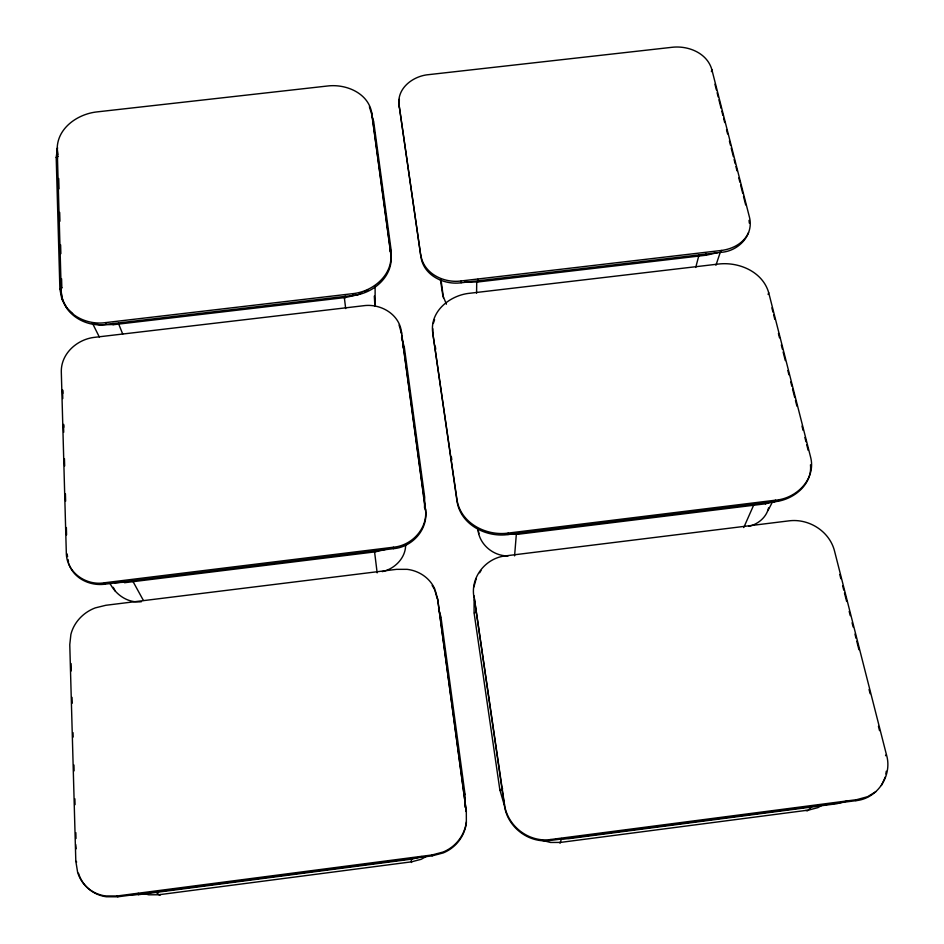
<?xml version="1.0" encoding="UTF-8"?>
<svg xmlns="http://www.w3.org/2000/svg" width="944" height="944" viewBox="0 0 944 944"><rect width="100%" height="100%" fill="white"/><g stroke="black" fill="none" stroke-linecap="round" stroke-linejoin="round"><path stroke-width="1.42" d="M474.1 599.9L474.089 612.809L499.848 789.809L503.872 803.663M464.979 807.25L465.026 794.293L440.942 616.939L438.559 608.632M425.378 508.58C428.399 527.932 412.28 545.514 393.377 547.225L104.43 582.778C85.845 586 66.139 572.088 66.304 552.488L61.313 371.971C60.841 353.493 77.42 339.038 94.966 337.291L363.31 305.762C380.243 303.248 399.17 313.88 401.412 331.781L425.378 508.58C429.036 528.333 413.083 546.977 393.53 548.665L105.162 584.159C90.164 586.271 73.667 578.601 68.759 563.627M473.959 597.257C470.159 577.055 486.018 557.538 506.208 555.804L788.806 520.876C808.807 518.232 829.528 531.224 834.531 551.036L886.416 754.598C892.776 775.437 877.637 798.612 855.854 800.677L550.718 840.42C528.699 843.735 507.081 827.015 504.332 804.984L473.971 595.888L504.415 803.981C507.164 826.047 528.829 842.803 550.895 839.487L856.692 799.662L867.619 796.689L875.902 791.615M476.567 293.195L476.732 281.69M424.505 507.884L424.67 497.099L404.292 347.038L401.507 337.775M432.671 332.382C429.862 311.036 450.347 295.012 469.935 293.242L718.478 264.049C738.869 261.63 762.622 271.66 768.687 292.64L810.507 456.754C816.513 478.82 796.524 498.585 775.39 500.202L508.096 533.1C486.113 536.157 460.743 523.271 457.026 499.942L432.671 332.382L457.049 501.465C460.755 524.746 486.077 537.62 508.025 534.564L774.788 501.724C793.208 499.919 812.56 484.779 810.471 464.814M432.741 334.129L432.824 328.713M399.052 104.89C396.763 87.957 413.437 75.85 428.765 74.635L672.069 47.294C688.105 45.406 707.068 52.899 711.835 69.549L749.43 217.085C754.103 234.997 738.444 251.364 720.98 252.331L461.168 282.775C444.022 285.159 423.844 275.601 420.989 257.193L399.052 104.89L420.989 257.193M399.17 106.908L399.336 99.297M405.613 544.617C405.944 557.762 394.651 569.067 382.226 571.627M390.781 253.334C393.294 275.034 372.786 291.696 352.714 293.667L105.693 322.6C85.951 325.574 62.068 313.55 61.254 291.672L57.206 148.55C57.478 127.841 77.845 114 96.819 111.923L327.474 86.01C345.846 83.709 368.372 92.972 371.759 112.973L390.781 253.334C394.439 275.613 373.706 293.572 352.938 295.46L106.365 324.358C85.456 327.71 62.351 314.01 61.254 291.672M390.899 260.91L391.182 250.502L373.659 121.434L371.617 114.908M375.146 306.127L375.11 286.115M508.025 534.564L508.096 533.1M504.332 804.984L504.415 803.981M514.586 555.874L516.333 534.269M374.91 305.986L374.308 296.121M57.56 147.712L56.203 157.388L59.885 289.029L61.867 299.248L67.331 308.747L72.664 313.62M885.861 773.997L886.274 771.236M550.718 840.42L550.895 839.487M711.422 71.614L711.835 69.549M748.675 526.339C757.879 524.416 766.54 517.288 768.558 507.896M720.98 252.331L721.44 250.455C732.591 249.015 743.825 243.269 748.533 232.566M695.716 267.459L699.02 254.963M473.888 586.979L476.295 578.306M561.562 838.425L560.087 843.122L559.65 842.496M124.832 582.188L114.495 582.778M768.133 294.457L768.687 292.64M715.93 265.252L720.579 251.387M433.32 323.426L434.594 319.745M774.788 501.724L775.39 500.202M113.351 324.512L99.804 324.878L92.665 323.32M743.754 527.543L753.831 504.769M881.389 785.502L885.437 776.77M373.423 121.87L372.573 121.103M767.956 510.621L772.593 501.701M479.635 572.784L480.98 570.577M885.531 755.707L886.416 754.598M855.854 800.677L856.692 799.662M424.387 497.429L423.455 496.804M440.647 617.27L439.715 616.833M811.639 806.896L807.38 810.896L805.857 810.412M138.544 894.558L128.431 894.747M160.645 894.499L159.701 895.313L155.5 891.738M822.755 804.819L817.929 807.616L808.619 810.082L560.429 842.426L550.541 842.461L541.95 840.29M403.218 347.899L404.292 347.038L403.135 346.802M427.538 855.748L421.095 859.323L411.49 861.837L158.71 894.77L148.774 894.806L143.181 893.331M390.132 251.293L391.182 250.502L390.049 250.113M361.882 292.876L358.283 294.587L345.41 297.513L113.056 324.748L112.926 323.403M364.29 291.731L367.889 290.02M76.11 848.798L75.662 844.42M61.997 287.885L59.885 289.029L61.277 289.537M58.245 156.444L56.203 157.388L57.549 158.085M475.316 612.396L474.395 613.057M502.668 788.854L499.848 789.809L501.099 789.963M437.615 598.874L466.324 811.639L437.615 598.874L434.889 589.221A35.471 33.158 -6.8 0 0 407.147 569.338L396.515 569.35L105.834 605.281L95.273 607.889A36.615 32.769 -30 0 0 70.894 634.415L69.773 644.622L75.815 861.14L77.632 872.339A39.742 36.285 -46.7 0 0 105.527 895.95L117.091 895.974L432.116 854.957L443.255 851.984A37.713 37.418 -23.6 0 0 466.348 821.976M78.482 873.212A39.66 36.214 -46.8 0 0 106.318 896.765L117.858 896.8L432.187 855.854L443.314 852.892A37.63 37.347 -24.3 0 0 466.36 822.944L466.312 810.648M847.523 800.925L836.891 803.722L568.312 838.709L562.648 838.732M421.921 856.527L412.292 859.04L138.39 894.711L138.249 893.236M779.036 500.485L765.383 503.836M386.816 549.089L375.688 551.792L124.525 582.719L124.384 581.303M717.582 252.626L706.466 255.175L477.947 281.973L464.755 282.103M420.894 255.34C423.773 273.772 443.987 283.342 461.156 280.958L721.44 250.455M504.603 534.257L518.881 534.162L765.572 503.789L765.407 502.397M508.073 555.922C493.016 556.122 478.844 544.074 477.9 528.77M141.47 601.694C127.877 603.405 115.451 594.661 109.646 582.731M555.568 838.756L559.816 838.744M465.026 794.293L463.728 794.128M75.815 861.14L76.665 862.037M117.091 895.974L117.858 896.8M446.406 304.192L442.807 295.425L440.423 279.566M836.219 802.919L836.844 803.356M705.616 254.314L706.313 255.328L706.301 253.853M132.431 580.466L143.394 600.431M113.233 587.31L115.274 591.086M104.43 582.778L105.162 584.159M92.229 322.801L99.403 337.161M118.413 323.332L122.72 334.07M105.693 322.6L106.365 324.358M57.206 148.55L58.044 154.934M369.387 106.755L371.924 114.991L390.922 255.187M478.915 533.702L478.03 528.805M399.088 325.066L401.542 333.539L401.412 331.781M434.96 590.602L437.284 598.862M412.257 858.898L412.021 857.577M714.95 84.228L716.39 89.904M717.121 92.748L718.195 97.008M718.927 99.84L721.098 108.359M721.818 111.203L722.903 115.463M723.623 118.295L724.709 122.555M726.514 129.658L727.6 133.918M729.405 141.01L730.491 145.27M731.211 148.114L733.382 156.633M734.102 159.465L735.187 163.725M735.919 166.569L736.993 170.829M738.81 177.92L739.895 182.18M740.615 185.024L742.786 193.544M743.506 196.376L745.677 204.895M771.897 307.874L772.983 312.145M773.702 314.989L774.788 319.261M778.422 333.503L779.508 337.787M781.325 344.902L782.411 349.174M783.131 352.029L785.314 360.573M787.851 370.544L788.936 374.815M790.753 381.942L791.839 386.214M792.559 389.058L794.742 397.601M795.462 400.457L796.913 406.156M801.999 426.098L803.084 430.37M804.89 437.485L805.987 441.757M806.707 444.612L808.158 450.312M839.782 574.495L840.868 578.743M842.673 585.846L843.759 590.094M844.479 592.938L846.638 601.458M849.175 611.382L850.261 615.641M852.066 622.745L853.152 626.993M854.957 634.097L856.043 638.345M856.763 641.188L858.934 649.708M869.046 689.439L870.132 693.698M878.439 726.337L879.525 730.597M443.456 297.926L440.954 279.377M375.559 551.32L375.441 550.399M345.138 296.569L345.41 297.643L345.162 296.18M67.095 553.916L67.579 556.689M68.051 559.462L68.523 562.246M477.876 281.784L477.806 279.271M518.752 533.69L518.811 532.746M568.111 837.835L568.288 838.343M435.29 346.318L435.715 349.233M451.385 456.837L451.798 459.752M401.731 335.002L425.461 510.09M411.124 858.934L411.549 862.486M374.556 551.721L377.163 572.866M344.3 297.207L345.681 308.57M352.714 293.667L352.938 295.46M393.377 547.225L393.53 548.665M749.052 220.365L749.312 223.126M432.116 854.957L432.187 855.854M371.759 112.973L371.924 114.991M58.717 178.51L59.012 188.835M59.684 212.412L59.944 221.25M60.617 244.838L60.864 253.676M61.584 278.74L61.832 287.578M71.083 663.549L71.296 670.901M72.039 697.368L72.204 703.245M73.03 732.65L73.148 737.063M73.939 764.994L74.104 770.882M74.883 798.813L75.048 804.689M75.839 832.632L76.004 838.508M62.717 390.474L62.8 393.424M63.661 424.363L63.744 427.313M62.528 389.789L62.776 398.58M63.508 424.953L63.708 432.281M64.44 458.666L64.652 465.994M65.419 493.83L65.632 501.158M66.363 527.543L66.564 534.87M457.026 499.942L457.049 501.465M461.156 280.958L461.168 282.775M432.151 585.516A35.4 33.099 -6.8 0 1 434.358 589.292"/></g></svg>
